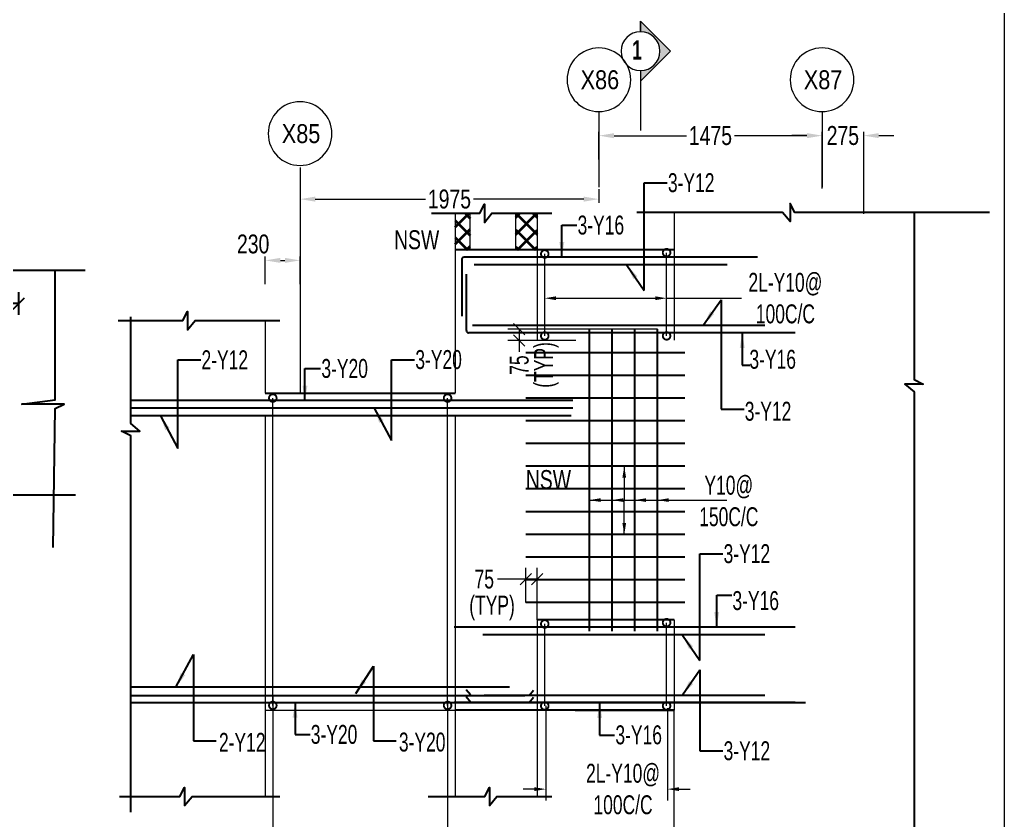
# Model space of a CAD drawing. Header units: millimetres. Extents: x -2697 to 288508, y -1308 to 60928.
# Drawn here: x 111680 to 118188, y 8141 to 13432 of the extents above; entities that cross this region are included whole.
import ezdxf
from ezdxf.enums import TextEntityAlignment as Align

# ---------------------------------------------------------------- set-up
doc = ezdxf.new("R2010")
doc.units = ezdxf.units.MM
doc.header["$LTSCALE"] = 100
for name, pattern in [('ACAD_ISO04W100', [30, 24, -3, 0, -3]), ('CONTINOUS', [0]), ('CONTINU', [0]), ('HIDDEN', [0.375, 0.25, -0.125])]:
    doc.linetypes.add(name, pattern=pattern)
doc.layers.get('Defpoints').update_dxf_attribs({"color": 1, "lineweight": 0})
for name, color, linetype in [('-S-ARROW', 253, 'Continuous'), ('-S-DIM', 251, 'Continuous'), ('-S-MISC', 8, 'Continuous'), ('-STR-BEAM', 7, 'CONTINU'), ('-STR-REINF', 3, 'Continuous'), ('-STR-TEXT', 6, 'Continuous')]:
    doc.layers.add(name, color=color, linetype=linetype)
for name, color, linetype, lineweight in [('-S-STIRUP', 11, 'Continuous', 9), ('-S-TEXT', 6, 'Continuous', 0), ('-STR-COLUMN', 5, 'HIDDEN', 13), ('-STR-RF-DIM', 252, 'CONTINOUS', 20), ('A-ANNO-GRID-LINE', 252, 'ACAD_ISO04W100', 20), ('A-ANNO-GRID-TEXT', 13, 'Continuous', 15), ('G-ANNO-SYMB', 8, 'CONTINOUS', 9), ('GRID DIM', 252, 'Continuous', 9), ('S-COL HATCH', 9, 'Continuous', 35), ('SLAB LINE', 254, 'HIDDEN', 20)]:
    doc.layers.add(name, color=color, linetype=linetype, lineweight=lineweight)
doc.styles.add('BEAM-LS', font='romans.shx', dxfattribs={"width": 0.8})
doc.styles.add('Dim.s & Anno.(Misc.)', font='ARIALN.TTF')
doc.styles.add('SOBHA', font='swisscl.ttf', dxfattribs={"width": 0.9})
doc.styles.add('sobha.sed', font='swisscl.ttf')
doc.styles.add('Swis721 LtCn BT_B', font='', dxfattribs={"width": 0.9, "height": 250})
doc.styles.get('Swis721 LtCn BT_B').set_extended_font_data('Swis721 LtCn BT', bold=True)
doc.dimstyles.new('S-50', dxfattribs={"dimscale": 50, "dimtxt": 2.5, "dimasz": 2, "dimexe": 0.5, "dimexo": 0.25, "dimgap": 0.25, "dimtad": 0, "dimdec": 0, "dimrnd": 0.0005, "dimzin": 0, "dimdsep": 46, "dimtxsty": 'sobha.sed', "dimblk": 'OBLIQUE', "dimcen": 0.09, "dimclrd": 8, "dimclre": 8, "dimclrt": 6, "dimadec": 0, "dimazin": 0, "dimtfac": 1, "dimtdec": 0, "dimtofl": 0, "dimtmove": 2, "dimatfit": 3, "dimfxl": 0.18, "dimtolj": 1, "dimtzin": 0, "dimlwd": -1, "dimlwe": -1, "dimarcsym": 0})
doc.dimstyles.new('S-DIM50', dxfattribs={"dimscale": 50, "dimtxt": 2.5, "dimasz": 1.5, "dimexe": 1.5, "dimexo": 1, "dimgap": 0.5, "dimtad": 0, "dimdec": 0, "dimzin": 0, "dimdsep": 46, "dimtxsty": 'SOBHA', "dimcen": 0.09, "dimclrd": 256, "dimclre": 256, "dimclrt": 6, "dimadec": 5, "dimazin": 0, "dimtfac": 1, "dimtdec": 0, "dimtofl": 0, "dimtmove": 0, "dimatfit": 3, "dimfxl": 0.18, "dimtolj": 1, "dimtzin": 0, "dimlwd": -1, "dimlwe": -1, "dimarcsym": 0})
doc.dimstyles.new('STIRUP', dxfattribs={"dimscale": 50, "dimtxt": 2.5, "dimasz": 2.2, "dimexe": 0, "dimexo": 0, "dimgap": 0.5, "dimtad": 0, "dimdec": 0, "dimzin": 0, "dimdsep": 46, "dimtxsty": 'BEAM-LS', "dimblk": 'DOTSMALL', "dimcen": 0.09, "dimclrd": 256, "dimclre": 256, "dimclrt": 256, "dimadec": 5, "dimazin": 0, "dimtfac": 1, "dimtdec": 0, "dimtofl": 0, "dimtmove": 0, "dimatfit": 3, "dimldrblk": 'DOTSMALL', "dimfxl": 0, "dimfxlon": 1, "dimtolj": 1, "dimtzin": 0, "dimlwd": -1, "dimlwe": -1, "dimarcsym": 0})

# ---------------------------------------------------------------- blocks, each defined once
blk = doc.blocks.new('_DotSmall')
at = {"color": 0, "linetype": 'ByBlock', "const_width": 0.5}
blk.add_lwpolyline([(-0.0625, 0, 1), (0.0625, 0, 1)], format="xyb", close=True, dxfattribs=at)
blk = doc.blocks.new('*D320')
at = {"layer": '-S-STIRUP', "ltscale": 100, "transparency": 16777216}
blk.add_line((113352.9, 8900.5), (113352.9, 10931.7), dxfattribs=at)
at = {"layer": 'Defpoints', "color": 0, "linetype": 'CONTINU', "ltscale": 100, "transparency": 16777216}
for p in [(113352.9, 10931.7), (113352.9, 10931.7), (113352.9, 8900.5)]:
    blk.add_point(p, dxfattribs=at)
at = {"layer": '-S-STIRUP', "linetype": 'CONTINU', "ltscale": 100, "transparency": 16777216, "xscale": 100, "yscale": 100, "zscale": 100}
for p, rotation in [((113352.9, 10931.7), 90), ((113352.9, 8900.5), 270)]:
    blk.add_blockref('_DotSmall', p, dxfattribs=dict(at, rotation=rotation))
blk = doc.blocks.new('*D321')
at = {"layer": '-S-STIRUP', "ltscale": 100, "transparency": 16777216}
blk.add_line((114508, 8900.5), (114508, 10931.7), dxfattribs=at)
at = {"layer": 'Defpoints', "color": 0, "linetype": 'CONTINU', "ltscale": 100, "transparency": 16777216}
for p in [(114508, 10931.7), (114508, 10931.7), (114508, 8900.5)]:
    blk.add_point(p, dxfattribs=at)
at = {"layer": '-S-STIRUP', "linetype": 'CONTINU', "ltscale": 100, "transparency": 16777216, "xscale": 100, "yscale": 100, "zscale": 100}
for p, rotation in [((114508, 10931.7), 90), ((114508, 8900.5), 270)]:
    blk.add_blockref('_DotSmall', p, dxfattribs=dict(at, rotation=rotation))
blk = doc.blocks.new('*D322')
at = {"layer": '-STR-RF-DIM', "transparency": 16777216}
for p, q in [((113352.9, 8957.4), (113352.9, 7761.6)), ((114508, 8912.2), (114508, 7761.6)), ((113427.9, 7836.6), (113639.3, 7836.6)), ((114433, 7836.6), (114221.6, 7836.6))]:
    blk.add_line(p, q, dxfattribs=at)
for points in [[(113427.9, 7849.1), (113427.9, 7824.1), (113352.9, 7836.6)], [(114433, 7849.1), (114433, 7824.1), (114508, 7836.6)]]:
    blk.add_solid(points, dxfattribs=at)
at = {"layer": 'Defpoints', "color": 0, "transparency": 16777216}
for p in [(113352.9, 8957.4, 178586.6), (114508, 8912.2, 0), (114508, 7836.6)]:
    blk.add_point(p, dxfattribs=at)
at = {"layer": '-STR-RF-DIM', "color": 6, "transparency": 16777216, "insert": (113930.5, 7836.6), "char_height": 125, "attachment_point": 5, "style": 'SOBHA'}
blk.add_mtext('\\A1;3L-Y12@\\P100C/C', dxfattribs=at)
blk = doc.blocks.new('_Oblique')
at = {"color": 0, "linetype": 'ByBlock', "lineweight": -2}
blk.add_line((-0.5, -0.5), (0.5, 0.5), dxfattribs=at)
blk = doc.blocks.new('A-SYMB_Grid')
blk.add_circle((0, 0), 4.21)
at = {"style": 'Dim.s & Anno.(Misc.)'}
blk.add_attdef('GRID', text='', height=3, dxfattribs=at).set_placement((0, 0), align=Align.MIDDLE_CENTER)
blk = doc.blocks.new('*D323')
at = {"layer": 'Defpoints', "color": 0, "transparency": 16777216}
for p in [(116983, 12665.7), (115508, 12496), (116983, 12496, 178586.6)]:
    blk.add_point(p, dxfattribs=at)
at = {"layer": 'GRID DIM', "transparency": 16777216}
for p, q in [((115508, 12508.5), (115508, 12690.7)), ((116983, 12508.5), (116983, 12690.7)), ((115608, 12665.7), (116086.3, 12665.7)), ((116883, 12665.7), (116404.8, 12665.7))]:
    blk.add_line(p, q, dxfattribs=at)
for points in [[(115608, 12682.4), (115608, 12649), (115508, 12665.7)], [(116883, 12682.4), (116883, 12649), (116983, 12665.7)]]:
    blk.add_solid(points, dxfattribs=at)
at = {"layer": 'GRID DIM', "color": 13, "transparency": 16777216, "insert": (116245.5, 12665.7), "char_height": 125, "attachment_point": 5, "style": 'sobha.sed'}
blk.add_mtext('\\A1;1475', dxfattribs=at)
blk = doc.blocks.new('*D324')
at = {"layer": 'Defpoints', "color": 0, "transparency": 16777216}
for p in [(113533, 11841.5), (113303.1, 11671.8, 178586.6), (113533, 11671.8, 178586.6)]:
    blk.add_point(p, dxfattribs=at)
at = {"layer": 'GRID DIM', "transparency": 16777216}
for p, q in [((113303.1, 11684.3), (113303.1, 11866.5)), ((113533, 11684.3), (113533, 11866.5)), ((113403.1, 11841.5), (113433, 11841.5))]:
    blk.add_line(p, q, dxfattribs=at)
for points in [[(113403.1, 11858.2), (113403.1, 11824.9), (113303.1, 11841.5)], [(113433, 11858.2), (113433, 11824.9), (113533, 11841.5)]]:
    blk.add_solid(points, dxfattribs=at)
at = {"layer": 'GRID DIM', "color": 13, "transparency": 16777216, "insert": (113223, 11949.3), "char_height": 125, "attachment_point": 5, "style": 'sobha.sed'}
blk.add_mtext('\\A1;230', dxfattribs=at)
blk = doc.blocks.new('*D325')
at = {"layer": 'Defpoints', "color": 0, "transparency": 16777216}
for p in [(113533, 12468.7, 0), (115508, 12325.7, 0), (115508, 12246.3)]:
    blk.add_point(p, dxfattribs=at)
at = {"layer": 'GRID DIM', "transparency": 16777216}
for p, q in [((113533, 12456.2), (113533, 12221.3)), ((115508, 12313.2), (115508, 12221.3)), ((113633, 12246.3), (114361.3, 12246.3)), ((115408, 12246.3), (114679.8, 12246.3))]:
    blk.add_line(p, q, dxfattribs=at)
for points in [[(113633, 12262.9), (113633, 12229.6), (113533, 12246.3)], [(115408, 12262.9), (115408, 12229.6), (115508, 12246.3)]]:
    blk.add_solid(points, dxfattribs=at)
at = {"layer": 'GRID DIM', "color": 13, "transparency": 16777216, "insert": (114520.5, 12246.3), "char_height": 125, "attachment_point": 5, "style": 'sobha.sed'}
blk.add_mtext('\\A1;1975', dxfattribs=at)
blk = doc.blocks.new('*D326')
at = {"layer": 'Defpoints', "color": 0, "transparency": 16777216}
for p in [(117258.1, 12666), (116983, 12303.6, 0), (117258.1, 12136.3)]:
    blk.add_point(p, dxfattribs=at)
at = {"layer": 'GRID DIM', "transparency": 16777216}
for p, q in [((116983, 12316.1), (116983, 12691)), ((117258.1, 12148.8), (117258.1, 12691)), ((116883, 12666), (116783, 12666)), ((117358.1, 12666), (117458.1, 12666))]:
    blk.add_line(p, q, dxfattribs=at)
for points in [[(116883, 12682.6), (116883, 12649.3), (116983, 12666)], [(117358.1, 12682.6), (117358.1, 12649.3), (117258.1, 12666)]]:
    blk.add_solid(points, dxfattribs=at)
at = {"layer": 'GRID DIM', "color": 13, "transparency": 16777216, "insert": (117120.5, 12666), "char_height": 125, "attachment_point": 5, "style": 'sobha.sed'}
blk.add_mtext('\\A1;275', dxfattribs=at)
blk = doc.blocks.new('*D723')
at = {"layer": '-S-DIM', "transparency": 16777216}
for p, q in [((110873, 11482), (110873, 11632)), ((111673.5, 11482), (111673.5, 11632)), ((110873, 11557), (111116, 11557)), ((111673.5, 11557), (111430.5, 11557))]:
    blk.add_line(p, q, dxfattribs=at)
at = {"layer": 'Defpoints', "color": 0, "transparency": 16777216}
for p in [(111673.5, 11557), (110873, 11321.4, 0), (111673.5, 11271.4, 0)]:
    blk.add_point(p, dxfattribs=at)
at = {"layer": '-S-DIM', "transparency": 16777216, "xscale": 75, "yscale": 75, "zscale": 75, "rotation": 180}
blk.add_blockref('_Oblique', (110873, 11557), dxfattribs=at)
at = {"layer": '-S-DIM', "transparency": 16777216, "xscale": 75, "yscale": 75, "zscale": 75}
blk.add_blockref('_Oblique', (111673.5, 11557), dxfattribs=at)
at = {"layer": '-S-DIM', "color": 6, "transparency": 16777216, "insert": (111273.3, 11557), "char_height": 125, "attachment_point": 5, "style": 'SOBHA'}
blk.add_mtext('\\A1;1500', dxfattribs=at)
blk = doc.blocks.new('*D820')
at = {"layer": '-STR-RF-DIM', "transparency": 16777216}
for p, q in [((115156.6, 8897.5), (115156.6, 8272.4)), ((115961.8, 8883.3), (115961.8, 8272.4)), ((115081.6, 8347.4), (115006.6, 8347.4)), ((116036.8, 8347.4), (116111.8, 8347.4))]:
    blk.add_line(p, q, dxfattribs=at)
for points in [[(115081.6, 8359.9), (115081.6, 8334.9), (115156.6, 8347.4)], [(116036.8, 8359.9), (116036.8, 8334.9), (115961.8, 8347.4)]]:
    blk.add_solid(points, dxfattribs=at)
at = {"layer": 'Defpoints', "color": 0, "transparency": 16777216}
for p in [(115156.6, 8897.5, 0), (115961.8, 8883.3, 0), (115961.8, 8347.4)]:
    blk.add_point(p, dxfattribs=at)
at = {"layer": '-STR-RF-DIM', "color": 6, "transparency": 16777216, "insert": (115667.6, 8347.4), "char_height": 125, "attachment_point": 5, "style": 'SOBHA'}
blk.add_mtext('\\A1;2L-Y10@\\P100C/C', dxfattribs=at)
blk = doc.blocks.new('*D821')
at = {"layer": '-S-STIRUP', "ltscale": 100, "transparency": 16777216}
blk.add_line((115150.3, 8897.5), (115150.3, 9438.9), dxfattribs=at)
at = {"layer": 'Defpoints', "color": 0, "linetype": 'CONTINU', "ltscale": 100, "transparency": 16777216}
for p in [(115150.3, 9438.9), (115150.3, 9438.9), (115150.3, 8897.5)]:
    blk.add_point(p, dxfattribs=at)
at = {"layer": '-S-STIRUP', "linetype": 'CONTINU', "ltscale": 100, "transparency": 16777216, "xscale": 100, "yscale": 100, "zscale": 100}
for p, rotation in [((115150.3, 9438.9), 90), ((115150.3, 8897.5), 270)]:
    blk.add_blockref('_DotSmall', p, dxfattribs=dict(at, rotation=rotation))
blk = doc.blocks.new('*D822')
at = {"layer": '-S-STIRUP', "ltscale": 100, "transparency": 16777216}
blk.add_line((115955.6, 8897.5), (115955.6, 9447.3), dxfattribs=at)
at = {"layer": 'Defpoints', "color": 0, "linetype": 'CONTINU', "ltscale": 100, "transparency": 16777216}
for p in [(115955.6, 9447.3), (115955.6, 9447.3), (115955.6, 8897.5)]:
    blk.add_point(p, dxfattribs=at)
at = {"layer": '-S-STIRUP', "linetype": 'CONTINU', "ltscale": 100, "transparency": 16777216, "xscale": 100, "yscale": 100, "zscale": 100}
for p, rotation in [((115955.6, 9447.3), 90), ((115955.6, 8897.5), 270)]:
    blk.add_blockref('_DotSmall', p, dxfattribs=dict(at, rotation=rotation))
blk = doc.blocks.new('*D826')
at = {"layer": '-STR-RF-DIM', "transparency": 16777216}
for p, q in [((115150.3, 11400.3), (115150.3, 11666.5)), ((115955.6, 11383.3), (115955.6, 11666.5)), ((115225.3, 11591.5), (115880.6, 11591.5)), ((115955.6, 11591.5), (116449.6, 11591.5))]:
    blk.add_line(p, q, dxfattribs=at)
for points in [[(115225.3, 11604), (115225.3, 11579), (115150.3, 11591.5)], [(115880.6, 11604), (115880.6, 11579), (115955.6, 11591.5)]]:
    blk.add_solid(points, dxfattribs=at)
at = {"layer": 'Defpoints', "color": 0, "transparency": 16777216}
for p in [(115955.6, 11591.5), (115150.3, 11400.3, 0), (115955.6, 11383.3, -178586.6)]:
    blk.add_point(p, dxfattribs=at)
at = {"layer": '-STR-RF-DIM', "color": 6, "transparency": 16777216, "insert": (116740.7, 11591.5), "char_height": 125, "attachment_point": 5, "style": 'SOBHA'}
blk.add_mtext('\\A1;2L-Y10@\\P100C/C', dxfattribs=at)
blk = doc.blocks.new('*D823')
at = {"layer": '-S-STIRUP', "ltscale": 100, "transparency": 16777216}
blk.add_line((115150.3, 11342.5), (115150.3, 11883.9), dxfattribs=at)
at = {"layer": 'Defpoints', "color": 0, "linetype": 'CONTINU', "ltscale": 100, "transparency": 16777216}
for p in [(115150.3, 11883.9), (115150.3, 11883.9), (115150.3, 11342.5)]:
    blk.add_point(p, dxfattribs=at)
at = {"layer": '-S-STIRUP', "linetype": 'CONTINU', "ltscale": 100, "transparency": 16777216, "xscale": 100, "yscale": 100, "zscale": 100}
for p, rotation in [((115150.3, 11883.9), 90), ((115150.3, 11342.5), 270)]:
    blk.add_blockref('_DotSmall', p, dxfattribs=dict(at, rotation=rotation))
blk = doc.blocks.new('*D824')
at = {"layer": '-S-STIRUP', "ltscale": 100, "transparency": 16777216}
blk.add_line((115955.6, 11342.5), (115955.6, 11892.3), dxfattribs=at)
at = {"layer": 'Defpoints', "color": 0, "linetype": 'CONTINU', "ltscale": 100, "transparency": 16777216}
for p in [(115955.6, 11892.3), (115955.6, 11892.3), (115955.6, 11342.5)]:
    blk.add_point(p, dxfattribs=at)
at = {"layer": '-S-STIRUP', "linetype": 'CONTINU', "ltscale": 100, "transparency": 16777216, "xscale": 100, "yscale": 100, "zscale": 100}
for p, rotation in [((115955.6, 11892.3), 90), ((115955.6, 11342.5), 270)]:
    blk.add_blockref('_DotSmall', p, dxfattribs=dict(at, rotation=rotation))
blk = doc.blocks.new('*D825')
at = {"layer": '-STR-RF-DIM', "transparency": 16777216}
for p, q in [((115895.2, 11387.2), (114906.9, 11387.2)), ((114981.9, 11387.2), (114981.9, 11312.2)), ((115356.6, 11312.2), (114906.9, 11312.2)), ((114981.9, 11312.2), (114981.9, 11237.2))]:
    blk.add_line(p, q, dxfattribs=at)
at = {"layer": 'Defpoints', "color": 0, "transparency": 16777216}
for p in [(115895.2, 11387.2), (114981.9, 11312.2), (115356.6, 11312.2, 0)]:
    blk.add_point(p, dxfattribs=at)
at = {"layer": '-STR-RF-DIM', "transparency": 16777216, "xscale": 75, "yscale": 75, "zscale": 75}
for p, rotation in [((114981.9, 11387.2), 90), ((114981.9, 11312.2), 270)]:
    blk.add_blockref('_Oblique', p, dxfattribs=dict(at, rotation=rotation))
at = {"layer": '-STR-RF-DIM', "color": 6, "transparency": 16777216, "insert": (114981.9, 11149.7), "char_height": 125, "attachment_point": 5, "rotation": 90, "style": 'SOBHA'}
blk.add_mtext('\\A1;75', dxfattribs=at)
blk = doc.blocks.new('*D827')
at = {"layer": '-STR-RF-DIM', "transparency": 16777216}
for p, q in [((115025.1, 9580.9), (115025.1, 9810.1)), ((115100.6, 9467.2), (115100.6, 9810.1)), ((115025.1, 9735.1), (114838.1, 9735.1)), ((115100.6, 9735.1), (115025.1, 9735.1))]:
    blk.add_line(p, q, dxfattribs=at)
at = {"layer": 'Defpoints', "color": 0, "transparency": 16777216}
for p in [(115100.6, 9735.1), (115025.1, 9580.9, 0), (115100.6, 9467.2, 0)]:
    blk.add_point(p, dxfattribs=at)
at = {"layer": '-STR-RF-DIM', "transparency": 16777216, "xscale": 75, "yscale": 75, "zscale": 75, "rotation": 180}
blk.add_blockref('_Oblique', (115025.1, 9735.1), dxfattribs=at)
at = {"layer": '-STR-RF-DIM', "transparency": 16777216, "xscale": 75, "yscale": 75, "zscale": 75}
blk.add_blockref('_Oblique', (115100.6, 9735.1), dxfattribs=at)
at = {"layer": '-STR-RF-DIM', "color": 6, "transparency": 16777216, "insert": (114750.6, 9735.1), "char_height": 125, "attachment_point": 5, "style": 'SOBHA'}
blk.add_mtext('\\A1;75', dxfattribs=at)
blk = doc.blocks.new('Detail View - M_Section Head - Structural Type 1-785420-STILT FLOOR FRAMING PLAN')
at = {"layer": 'G-ANNO-SYMB'}
h = blk.add_hatch(color=9, dxfattribs=at)
edge = h.paths.add_edge_path(flags=0)
edge.add_line((-8.5, 0), (-9.86, 0))
edge.add_line((-9.86, 0), (-5.99, 3.87))
edge.add_line((-5.99, 3.87), (-2.12, 0))
edge.add_line((-2.12, 0), (-3.5, 0))
edge.add_arc((-6, 0), 2.5, 360, 540)
for p, q in [((-5.99, 3.87), (-9.86, 0)), ((-5.99, 3.87), (-2.12, 0)), ((-8.5, 0), (-9.86, 0)), ((-3.5, 0), (-2.12, 0))]:
    blk.add_line(p, q, dxfattribs=at)
at = {"layer": 'G-ANNO-SYMB', "color": 5}
for p, q in [((-5.99, 3.87), (-9.86, 0)), ((-2.12, 0), (-5.99, 3.87)), ((-9.86, 0), (-8.5, 0)), ((-3.5, 0), (4.24, 0)), ((-3.5, 0), (-2.12, 0))]:
    blk.add_line(p, q, dxfattribs=at)
at = {"layer": 'G-ANNO-SYMB'}
blk.add_arc((-6, 0), 2.5, 360, 180, dxfattribs=at)
at = {"layer": 'G-ANNO-SYMB', "color": 5}
for start, end in [(360, 180), (180, 360)]:
    blk.add_arc((-6, 0), 2.5, start, end, dxfattribs=at)

msp = doc.modelspace()

# ---------------------------------------------------------------- hatches: boundary and pattern name
at = {"layer": 'S-COL HATCH'}
h = msp.add_hatch(dxfattribs=at)
h.set_pattern_fill('ANSI37', color=8, scale=25)
h.set_pattern_definition([(45, (86909.98, -9300.79), (-56.1266, 56.1266), []), (135, (86909.98, -9300.79), (-56.1266, -56.1266), [])])
h.paths.add_polyline_path([(114558.01, 11912.23), (114658.01, 11912.23), (114658.01, 12152.84), (114558.01, 12152.84)])
h.paths.add_polyline_path([(114958.01, 12152.84), (115100.56, 12152.84), (115100.56, 11912.23), (114958.01, 11912.23)])

# ---------------------------------------------------------------- linework, layer by layer
at = {"layer": '-S-MISC', "linetype": 'ByBlock', "ltscale": 1000, "elevation": 0}
for points in [[(114402.38, 12152.84), (114720.66, 12152.84), (114751.53, 12212.5), (114751.53, 12092.33), (114801.38, 12152.84), (115196.4, 12152.84)], [(118090.35, 12158.37), (116803.2, 12158.37), (116772.33, 12218.03), (116772.33, 12097.87), (116722.48, 12158.37), (115758.99, 12158.37)], [(117591.64, 12158.37), (117591.64, 11053.98), (117651.3, 11023.11), (117531.13, 11023.11), (117591.64, 10973.26), (117591.64, 7779.1)], [(110010.28, 11777.12), (111330.22, 11777.12), (111361.09, 11836.78), (111361.09, 11716.61), (111395.43, 11777.12), (112113.28, 11777.12)], [(111901.47, 9943.96), (111914.7, 10862.39), (111974.36, 10890.86), (111693.2, 10890.86), (111914.7, 10920.79), (111914.7, 11777.12)], [(112330.29, 11443.82), (112758.53, 11443.82), (112789.4, 11503.48), (112789.4, 11383.32), (112839.25, 11443.82), (113398.9, 11443.82)], [(112413.54, 8194.56), (112413.54, 10683.01), (112353.88, 10713.88), (112474.05, 10713.88), (112413.54, 10763.73), (112413.54, 11469.59)], [(110789.03, 10291.72), (111375.89, 10291.72), (111406.76, 10351.38), (111406.76, 10231.22), (111443.44, 10291.72), (112049.37, 10291.72)], [(112338.88, 8299.27), (112739.47, 8299.27), (112770.33, 8358.93), (112770.33, 8238.76), (112820.19, 8299.27), (113398.9, 8299.27)], [(114380.58, 8299.27), (114753.5, 8299.27), (114784.37, 8358.93), (114784.37, 8238.76), (114834.22, 8299.27), (115196.4, 8299.27)]]:
    msp.add_lwpolyline(points, dxfattribs=at)
at = {"layer": '-STR-BEAM'}
for p, q in [((116005.56, 11912.23, 0), (114558.01, 11912.23, 0)), ((116005.56, 11912.23, 0), (115350.56, 11912.23, 0)), ((113303.06, 10964.73, 0), (114558.01, 10964.73, 0)), ((116005.56, 9467.23, 0), (115100.56, 9467.23, 0)), ((116005.56, 8870.17, 0), (114558.01, 8870.17, 0)), ((116005.56, 8867.23, 0), (115350.56, 8867.23, 0)), ((116005.56, 8870.17, 0), (116005.56, 8870.17, 0))]:
    msp.add_line(p, q, dxfattribs=at)
at = {"layer": '-STR-COLUMN', "linetype": 'Continuous', "ltscale": 10}
for p, q in [((114558.01, 12152.84, 0), (114558.01, 10964.73, 0)), ((115100.56, 12152.84, 0), (115100.56, 11912.23, 0)), ((116005.56, 12158.37, 0), (116005.56, 11912.23, 0)), ((113303.06, 11443.82, 0), (113303.06, 10964.73, 0)), ((113303.06, 8870.17, 0), (113303.06, 8299.27, 0)), ((114558.01, 8870.17, 0), (114558.01, 8299.27, 0)), ((115100.56, 8870.17, 0), (115100.56, 8299.27, 0)), ((116005.56, 7956.56, 0), (116005.56, 8870.17, 0))]:
    msp.add_line(p, q, dxfattribs=at)
at = {"layer": '-STR-COLUMN', "linetype": 'Continuous', "ltscale": 10, "elevation": 0}
for points in [[(114558.01, 11912.23), (114658.01, 11912.23), (114658.01, 12152.84), (114558.01, 12152.84)], [(114958.01, 12152.84), (115100.56, 12152.84), (115100.56, 11912.23), (114958.01, 11912.23)]]:
    msp.add_lwpolyline(points, close=True, dxfattribs=at)
at = {"layer": '-STR-REINF', "ltscale": 10}
for p, q in [((114602, 11847.23, 0), (114602, 11474, 0)), ((116555.56, 11862.23, 0), (114617, 11862.23, 0)), ((116355.56, 11812.23, 0), (114684.53, 11812.23, 0)), ((114632, 11377.23, 0), (114632, 11750.46, 0)), ((116605.56, 11412.23, 0), (114672.11, 11412.23, 0)), ((116805.56, 11362.23, 0), (114647, 11362.23, 0)), ((116076.27, 11230.86, 0), (115025.1, 11230.86, 0)), ((116076.27, 11080.86, 0), (115025.1, 11080.86, 0)), ((115334.95, 10914.73, 0), (112413.54, 10914.73, 0)), ((115334.95, 10914.73, 0), (114657.49, 10914.73, 0)), ((116076.27, 10930.86, 0), (115025.1, 10930.86, 0)), ((115335.31, 10864.73, 0), (112413.54, 10864.73, 0)), ((115325, 10814.73, 0), (112413.54, 10814.73, 0)), ((116076.27, 10780.86, 0), (115025.1, 10780.86, 0)), ((116076.27, 10630.86, 0), (115025.1, 10630.86, 0)), ((116076.27, 10480.86, 0), (115025.1, 10480.86, 0)), ((116076.27, 10330.86, 0), (115025.1, 10330.86, 0)), ((116076.27, 10180.86, 0), (115025.1, 10180.86, 0)), ((116076.27, 10030.86, 0), (115025.1, 10030.86, 0)), ((116076.27, 9880.86, 0), (115025.1, 9880.86, 0)), ((116076.27, 9730.86, 0), (115025.1, 9730.86, 0)), ((116076.27, 9580.86, 0), (115025.1, 9580.86, 0)), ((116805.56, 9417.23, 0), (114550.56, 9417.23, 0)), ((116605.56, 9367.23, 0), (114740.76, 9367.23, 0)), ((112413.54, 9023.12, 0), (114916.16, 9023.12, 0)), ((114658.59, 8970.17, 0), (114631.18, 9004.58, 0)), ((115047.47, 8967.23, 0), (115074.88, 9001.63, 0)), ((112413.54, 8967.23, 0), (115018.68, 8967.23, 0)), ((112413.54, 8920.17, 0), (116873.54, 8920.17, 0)), ((116805.56, 8920.17, 0), (114550.56, 8920.17, 0)), ((114658.59, 8923.12, 0), (114631.18, 8957.52, 0)), ((116605.56, 8967.23, 0), (114750.56, 8967.23, 0)), ((115047.47, 8920.17, 0), (115074.88, 8954.58, 0))]:
    msp.add_line(p, q, dxfattribs=at)
at = {"layer": '-STR-REINF', "color": 3, "ltscale": 10}
for p, q in [((115445.17, 9392.23, 0), (115445.17, 11387.22, 0)), ((115595.17, 9392.23, 0), (115595.17, 11387.22, 0)), ((115745.17, 9392.23, 0), (115745.17, 11387.22, 0)), ((115895.17, 9392.23, 0), (115895.17, 11387.22, 0))]:
    msp.add_line(p, q, dxfattribs=at)
at = {"layer": '-STR-REINF', "ltscale": 10}
for centre, start, end in [((114617, 11847.23, 0), 90, 180), ((114647, 11377.23, 0), 180, 270)]:
    msp.add_arc(centre, 15, start, end, dxfattribs=at)
at = {"layer": 'A-ANNO-GRID-LINE', "ltscale": 40}
for p, q in [((115508.04, 12824.57, 0), (115508.04, 12325.73, 0)), ((116983.04, 12824.57, 0), (116983.04, 12325.73, 0)), ((113533.04, 12456.2, 0), (113533.04, 10970.73, 0))]:
    msp.add_line(p, q, dxfattribs=at)
at = {"layer": 'Defpoints', "color": 1}
msp.add_lwpolyline([(83126.44, 30730.58), (118187.53, 30730.58), (118187.53, 3561.14), (83126.44, 3561.14)], close=True, dxfattribs=at)
at = {"layer": 'SLAB LINE', "linetype": 'HIDDEN', "ltscale": 0.1}
for p, q in [((115100.56, 11912.23, 0), (115100.56, 11414.73, 0)), ((116005.56, 11912.23, 0), (116005.56, 11312.23, 0)), ((115100.56, 11414.73, 0), (115100.56, 11312.23, 0)), ((115100.56, 9467.23, 0), (115100.56, 8867.23, 0)), ((116005.56, 9467.23, 0), (116005.56, 8867.23, 0))]:
    msp.add_line(p, q, dxfattribs=at)
at = {"layer": 'SLAB LINE', "color": 9, "linetype": 'HIDDEN', "ltscale": 0.1}
for p, q in [((113303.06, 10814.73, 0), (114558.01, 10814.73, 0)), ((113303.06, 10814.73, 0), (113303.06, 8870.17, 0)), ((114558.01, 10814.73, 0), (114558.01, 8870.17, 0)), ((113303.06, 8870.17, 0), (114558.01, 8870.17, 0))]:
    msp.add_line(p, q, dxfattribs=at)

# ---------------------------------------------------------------- block references
at = {"layer": 'A-ANNO-GRID-TEXT'}
ref = msp.add_blockref('A-SYMB_Grid', (115508.04, 13035.2, 0), dxfattribs=dict(at, xscale=-50, yscale=50, zscale=50))
ref.add_attrib('GRID', 'X86', dxfattribs={"layer": '0', "height": 125, "style": 'Dim.s & Anno.(Misc.)'}).set_placement((115514.69, 13035.2, 0), align=Align.MIDDLE_CENTER)
ref = msp.add_blockref('A-SYMB_Grid', (116983.04, 13035.2, 0), dxfattribs=dict(at, xscale=-50, yscale=50, zscale=50))
ref.add_attrib('GRID', 'X87', dxfattribs={"layer": '0', "height": 125, "style": 'Dim.s & Anno.(Misc.)'}).set_placement((116989.69, 13035.2, 0), align=Align.MIDDLE_CENTER)
ref = msp.add_blockref('A-SYMB_Grid', (113533.04, 12679.33, 0), dxfattribs=dict(at, xscale=-50, yscale=50, zscale=50))
ref.add_attrib('GRID', 'X85', dxfattribs={"layer": '0', "height": 125, "style": 'Dim.s & Anno.(Misc.)'}).set_placement((113539.69, 12679.33, 0), align=Align.MIDDLE_CENTER)
at = {"layer": 'G-ANNO-SYMB', "extrusion": (0, 0, -1), "xscale": -51.28199999999996, "yscale": 51.28199999999996, "zscale": 51.28199999999996, "rotation": 90}
msp.add_blockref('Detail View - M_Section Head - Structural Type 1-785420-STILT FLOOR FRAMING PLAN', (-115783.13, 12916.41), dxfattribs=at)

# ---------------------------------------------------------------- texts
at = {"layer": '-S-TEXT', "color": 6, "style": 'sobha.sed'}
for p in [(114154.25, 11915.58, 178586.59), (115025.1, 10330.86, 0)]:
    msp.add_text('NSW', height=125, dxfattribs=at).set_placement(p)
at = {"layer": '-STR-RF-DIM', "color": 6, "insert": (116366.62, 10250.89, 0), "char_height": 125, "attachment_point": 5, "style": 'SOBHA'}
msp.add_mtext('\\A1;Y10@\\P150C/C', dxfattribs=at)
at = {"layer": '-STR-TEXT', "color": 6, "char_height": 125, "style": 'SOBHA'}
for s, insert, attachment_point in [('\\A1;3-Y12', (115964.31, 12290.94, 178586.59), 7), ('\\A1;3-Y16', (115367.21, 12137.5, 0), 1), ('\\A1;2-Y12', (112881.57, 11122.09, 0), 7), ('\\A1;3-Y20', (114294.75, 11122.09, 0), 7), ('\\A1;3-Y16', (116502.87, 11123.87, 0), 7), ('\\A1;3-Y20', (113673.92, 11190, 0), 1), ('\\A1;3-Y12', (116472.18, 10907.27, 178586.59), 1), ('\\A1;3-Y12', (116332.22, 9839.39, 178586.59), 7), ('\\A1;(TYP)', (114651.33, 9626.21, 357173.18), 1), ('\\A1;3-Y16', (116390.63, 9656.05, 0), 1), ('\\A1;2-Y12', (113304.71, 8594.23, 0), 9), ('\\A1;3-Y20', (113603.96, 8644.9, 0), 7), ('\\A1;3-Y20', (114494.06, 8594.23, 0), 9), ('\\A1;3-Y16', (115617.21, 8641.96, 0), 7), ('\\A1;3-Y12', (116332.22, 8663.49, 178586.59), 1)]:
    msp.add_mtext(s, dxfattribs=dict(at, insert=insert, attachment_point=attachment_point))
at = {"layer": '-STR-TEXT', "color": 6, "insert": (115079.95, 11000.09, 357173.18), "char_height": 125, "attachment_point": 1, "rotation": 90, "style": 'SOBHA'}
msp.add_mtext('\\A1;(TYP)', dxfattribs=at)
at = {"layer": 'G-ANNO-SYMB', "color": 5, "insert": (115759.79, 13294.77), "char_height": 126.62, "width": 169.2306, "attachment_point": 2, "line_spacing_factor": 0.964267, "style": 'Swis721 LtCn BT_B'}
msp.add_mtext('1', dxfattribs=at)

# ---------------------------------------------------------------- dimensions: what is measured, and where the dimension line sits
at = {"layer": '-S-DIM'}
dim = msp.add_linear_dim(base=(111673.48, 11556.96, 0), p1=(110873.05, 11321.37, 0), p2=(111673.48, 11271.37, 0), text='1500', dimstyle='S-DIM50', override={"dimscale": 1, "dimtxt": 125, "dimasz": 75, "dimexe": 75, "dimexo": 0, "dimgap": 25, "dimdec": 1, "dimblk1": 'Oblique', "dimblk2": 'Oblique', "dimsah": 1, "dimcen": 4.5, "dimfxl": 75, "dimfxlon": 1}, dxfattribs=at)
dim.commit()
dim.dimension.update_dxf_attribs({"geometry": '*D723', "text_midpoint": (111273.27, 11556.96, 0)})
at = {"layer": '-S-STIRUP', "linetype": 'CONTINU', "ltscale": 100}
for base, p1, p2, picture, middle in [((115150.31, 11883.88, 178586.59), (115150.31, 11342.51, 178586.59), (115150.31, 11883.88, 178586.59), '*D823', (115150.31, 11613.2, 178586.59)), ((115955.56, 11892.32, 0), (115955.56, 11342.51, 0), (115955.56, 11892.32, 0), '*D824', (115955.56, 11617.42, 0)), ((113352.9, 10931.73, 178586.59), (113352.9, 8900.46, 178586.59), (113352.9, 10931.73, 178586.59), '*D320', (113352.9, 9916.09, 178586.59)), ((114508.01, 10931.73, 0), (114508.01, 8900.46, 0), (114508.01, 10931.73, 0), '*D321', (114508.01, 9916.09, 0)), ((115150.31, 9438.88, 178586.59), (115150.31, 8897.51, 178586.59), (115150.31, 9438.88, 178586.59), '*D821', (115150.31, 9168.2, 178586.59)), ((115955.56, 9447.32, 0), (115955.56, 8897.51, 0), (115955.56, 9447.32, 0), '*D822', (115955.56, 9172.42, 0))]:
    dim = msp.add_linear_dim(base=base, p1=p1, p2=p2, angle=90, text=' ', dimstyle='STIRUP', override={"dimasz": 2}, dxfattribs=at)
    dim.commit()
    dim.dimension.update_dxf_attribs({"geometry": picture, "text_midpoint": middle})
at = {"layer": '-STR-RF-DIM'}
for base, p1, p2, picture, middle in [((115955.56, 11591.49, 178586.59), (115150.31, 11400.34, 178586.59), (115955.56, 11383.34, 0), '*D826', (116740.66, 11591.49, 178586.59)), ((115961.81, 8347.4, 178586.59), (115156.56, 8897.51, 178586.59), (115961.81, 8883.26, 178586.59), '*D820', (115667.63, 8347.4, 178586.59))]:
    dim = msp.add_linear_dim(base=base, p1=p1, p2=p2, text='2L-Y10@\\P100C/C', dimstyle='S-DIM50', override={"dimscale": 1, "dimtxt": 125, "dimasz": 75, "dimexe": 75, "dimexo": 0, "dimgap": 25, "dimsah": 1, "dimcen": 4.5, "dimfxl": 75}, dxfattribs=at)
    dim.commit()
    dim.dimension.update_dxf_attribs({"geometry": picture, "text_midpoint": middle, "dimtype": 160})
dim = msp.add_linear_dim(base=(114981.93, 11312.23, 0), p1=(115895.17, 11387.22, 0), p2=(115356.61, 11312.23, 0), angle=90, dimstyle='S-DIM50', override={"dimscale": 1, "dimtxt": 125, "dimasz": 75, "dimexe": 75, "dimexo": 0, "dimgap": 25, "dimblk1": 'Oblique', "dimblk2": 'Oblique', "dimsah": 1, "dimcen": 4.5, "dimfxl": 75}, dxfattribs=at)
dim.commit()
dim.dimension.update_dxf_attribs({"geometry": '*D825', "text_midpoint": (114981.93, 11149.68, 0), "dimtype": 160})
dim = msp.add_linear_dim(base=(115100.56, 9735.1, 0), p1=(115025.1, 9580.86, 0), p2=(115100.56, 9467.23, 0), dimstyle='S-DIM50', override={"dimscale": 1, "dimtxt": 125, "dimasz": 75, "dimexe": 75, "dimexo": 0, "dimgap": 25, "dimblk1": 'Oblique', "dimblk2": 'Oblique', "dimsah": 1, "dimcen": 4.5, "dimfxl": 75}, dxfattribs=at)
dim.commit()
dim.dimension.update_dxf_attribs({"geometry": '*D827', "text_midpoint": (114750.57, 9735.1, 0), "dimtype": 160})
dim = msp.add_linear_dim(base=(114508.01, 7836.59, 0), p1=(113352.9, 8957.4, 178586.59), p2=(114508.01, 8912.17, 0), text='3L-Y12@\\P100C/C', dimstyle='S-DIM50', override={"dimscale": 1, "dimtxt": 125, "dimasz": 75, "dimexe": 75, "dimexo": 0, "dimgap": 25, "dimsah": 1, "dimcen": 4.5, "dimfxl": 75}, dxfattribs=at)
dim.commit()
dim.dimension.update_dxf_attribs({"geometry": '*D322', "text_midpoint": (113930.45, 7836.59, 0)})
at = {"layer": 'GRID DIM'}
for base, p1, p2, picture, middle in [((116983.04, 12665.72, -178586.59), (115508.04, 12495.98, -178586.59), (116983.04, 12495.98, 0), '*D323', (116245.54, 12665.72, -178586.59)), ((117258.06, 12665.95, 0), (116983.04, 12303.63, 0), (117258.06, 12136.27, 0), '*D326', (117120.55, 12665.95, 0)), ((115508.04, 12246.28, 0), (113533.04, 12468.7, 0), (115508.04, 12325.73, 0), '*D325', (114520.54, 12246.28, 0))]:
    dim = msp.add_linear_dim(base=base, p1=p1, p2=p2, dimstyle='S-50', override={"dimsah": 1, "dimclrd": 256, "dimclre": 256, "dimclrt": 13, "dimtmove": 1}, dxfattribs=at)
    dim.commit()
    dim.dimension.update_dxf_attribs({"geometry": picture, "text_midpoint": middle})
dim = msp.add_linear_dim(base=(113533.04, 11841.52, -178586.59), p1=(113303.06, 11671.78, 0), p2=(113533.04, 11671.78, 0), dimstyle='S-50', override={"dimsah": 1, "dimclrd": 256, "dimclre": 256, "dimclrt": 13, "dimtmove": 1}, dxfattribs=at)
dim.commit()
dim.dimension.update_dxf_attribs({"geometry": '*D324', "text_midpoint": (113222.98, 11949.28, -178586.59), "dimtype": 160})

# ---------------------------------------------------------------- leaders
at = {"layer": '-S-ARROW', "annotation_type": 0, "has_hookline": 1, "hookline_direction": 1}
for points, text_width in [([(115692.42, 11809.67, 178586.59), (115807.9, 11643.23, 178586.59), (115807.9, 12353.44, 178586.59), (115959.31, 12353.44, 178586.59)], 317.96), ([(115263.17, 11862.23, 0), (115263.17, 12075, 0), (115362.21, 12075, 0)], 318.41), ([(116200.3, 11414.78, 178586.59), (116315.78, 11581.22, 178586.59), (116315.78, 10859, 178586.59), (116467.18, 10859, 178586.59)], 317.96), ([(116455.41, 11362.23, 0), (116455.41, 11149.46, 0), (116504.93, 11149.46, 0)], 318.41), ([(112609.68, 10814.73, 0), (112725.16, 10598.63, 0), (112725.16, 11184.59, 0), (112876.57, 11184.59, 0)], 317.74), ([(114022.86, 10864.73, 0), (114138.34, 10651.55, 0), (114138.34, 11184.59, 0), (114289.75, 11184.59, 0)], 318.41), ([(113565.59, 10914.73, 0), (113565.59, 11127.5, 0), (113668.92, 11127.5, 0)], 318.41), ([(116060.33, 9364.67, 178586.59), (116175.81, 9198.23, 178586.59), (116175.81, 9901.89, 178586.59), (116327.22, 9901.89, 178586.59)], 317.96), ([(116286.59, 9417.23, 0), (116286.59, 9630, 0), (116385.63, 9630, 0)], 318.41), ([(116060.33, 8969.78, 178586.59), (116175.81, 9136.22, 178586.59), (116175.81, 8600.99, 178586.59), (116327.22, 8600.99, 178586.59)], 317.96), ([(113499.92, 8920.17, 0), (113499.92, 8707.4, 0), (113598.96, 8707.4, 0)], 318.41), ([(115513.17, 8917.23, 0), (115513.17, 8704.46, 0), (115612.21, 8704.46, 0)], 318.41)]:
    msp.add_leader(points, dimstyle='S-50', override={"dimasz": 2, "dimgap": 0.1, "dimtad": 0}, dxfattribs=dict(at, text_width=text_width))
at = {"layer": '-S-ARROW'}
for points in [[(112712.49, 9020.17, 0), (112827.97, 9237.76, 0), (112827.97, 8667.05, 0), (112979.37, 8667.05, 0)], [(113901.84, 8978.84, 0), (114017.32, 9160.29, 0), (114017.32, 8667.05, 0), (114168.73, 8667.05, 0)]]:
    msp.add_leader(points, dimstyle='S-50', override={"dimasz": 2, "dimgap": 0.1, "dimtad": 0}, dxfattribs=at)
at = {"layer": '-STR-RF-DIM'}
for points in [[(115675.69, 10480.86, 0), (115675.69, 10257.4, 0)], [(115445.17, 10257.4, 0), (116353.87, 10257.4, 0)], [(115595.17, 10257.4, 0), (116302.05, 10257.4, 0)], [(115675.69, 10030.86, 0), (115675.69, 10257.4, 0)], [(115745.17, 10257.4, 0), (116302.05, 10257.4, 0)], [(115895.17, 10257.4, 0), (116302.05, 10257.4, 0)]]:
    msp.add_leader(points, dimstyle='S-DIM50', override={"dimscale": 1, "dimtxt": 125, "dimasz": 75, "dimexe": 75, "dimexo": 0, "dimgap": 25, "dimcen": 4.5, "dimfxl": 75}, dxfattribs=at)

doc.saveas('drawing.dxf')
